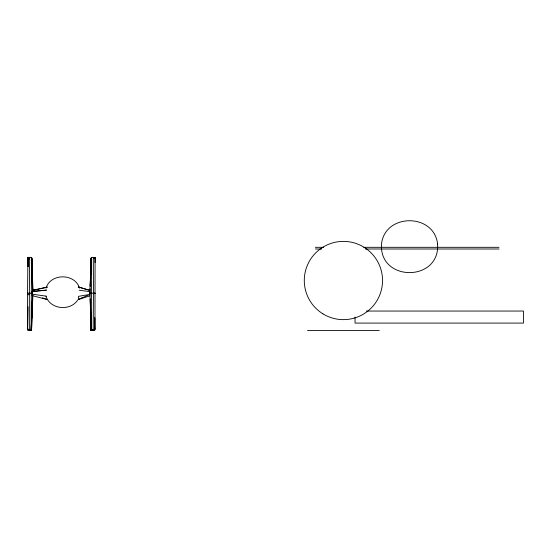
<?xml version="1.0" encoding="UTF-8"?>
<svg xmlns="http://www.w3.org/2000/svg" width="551" height="551" viewBox="0 0 551 551"><rect width="100%" height="100%" fill="white"/><g stroke="black" fill="none" stroke-linecap="round" stroke-linejoin="round"><path stroke-width="0.83" d="M90.977 271.746L91.08 258.15L91.521 257.386L95.082 257.393L94.958 329.698L94.517 330.462L90.956 330.455L90.233 299.262M94.896 317.789L94.958 329.698L91.397 329.691L91.521 257.386L89.82 291.61L91.397 329.691L90.956 330.455L90.736 316.866M94.614 317.755L94.524 330.448L94.496 321.984M95.047 262.655L95.082 257.393M27.605 329.718L27.825 307.355M28.218 266.409L28.301 258.109L27.915 257.379L31.476 257.386L31.875 258.157L32.957 290.9M27.825 306.542L27.584 329.684L27.991 330.455L31.545 330.462L32.867 295.315M28.239 266.457L28.321 258.144L28.328 266.684M29.692 257.386L29.327 293.153L29.361 329.691L29.768 330.462M29.361 329.691L31.145 329.691L31.476 257.386L32.729 290.446L31.145 329.691L31.545 330.462L32.599 295.047L31.476 257.386M31.545 330.462L31.593 326.206M31.682 317.686L31.738 311.728M90.426 286.417L90.646 276.995M90.763 271.857L91.08 258.15L90.178 286.176M90.04 290.425L78.387 287.009L90.04 290.425L90.095 288.724M31.145 329.691L32.599 295.047M90.24 286.01L90.653 276.754M90.729 275.066L91.521 257.386M45.981 288.159C50.527 273.089 74.977 273.089 79.523 288.159M94.538 328.816L94.937 328.017M95.227 293.18C93.153 291.686 88.484 296.293 89.82 291.61L79.199 290.239M92.74 330.462L93.181 329.691L93.463 293.16L93.305 257.393M29.382 329.725L27.584 329.684L27.55 293.146L31.104 293.153L32.413 291.562L46.456 290.115M77.787 299.93C70.425 311.508 50.134 309.579 45.981 296.183M82.251 297.919L78.387 299.503L78.387 297.072M89.978 295.846L78.387 299.503L89.882 294.372L78.387 296.376M32.716 290.225L47.414 287.099L32.729 290.446L31.875 258.157L31.889 269.205M32.048 291.493L46.442 290.108M315.351 247.316L323.637 247.316M363.756 247.316L499.027 247.316M315.351 248.997L321.715 248.997M365.485 248.997L499.027 248.997M366.305 311.046L523.45 311.046L523.45 323.086L355.037 323.086L355.037 317.066M307.513 330.469L379.308 330.469M93.305 258.157L95.082 258.157M93.456 293.573L95.233 293.58M27.908 258.13L29.685 258.137M27.901 259.115L29.678 259.122M29.327 294.695L27.55 294.682L27.956 293.917L27.55 293.146L27.915 257.379L27.929 266.532M32.027 294.165L46.436 296.169M32.02 295.563L47.324 299.579L42.517 297.871M31.104 293.153L32.351 293.869M89.82 291.61L91.68 293.153M27.619 328.355L27.97 329.002M27.922 258.832L28.287 259.528M90.288 299.276L90.626 308.567M90.75 311.949L91.397 329.691M90.44 299.028L90.639 310.922M90.894 316.832L90.956 330.455M437.597 244.072C440.077 282.105 379.019 282.105 381.499 244.072C384.908 212.968 434.188 212.968 437.597 244.072M322.927 313.85A39.128 39.128 0 0 0 382.525 281.589A39.128 39.128 0 0 0 324.787 246.104A39.128 39.128 0 0 0 322.927 313.85"/></g></svg>
